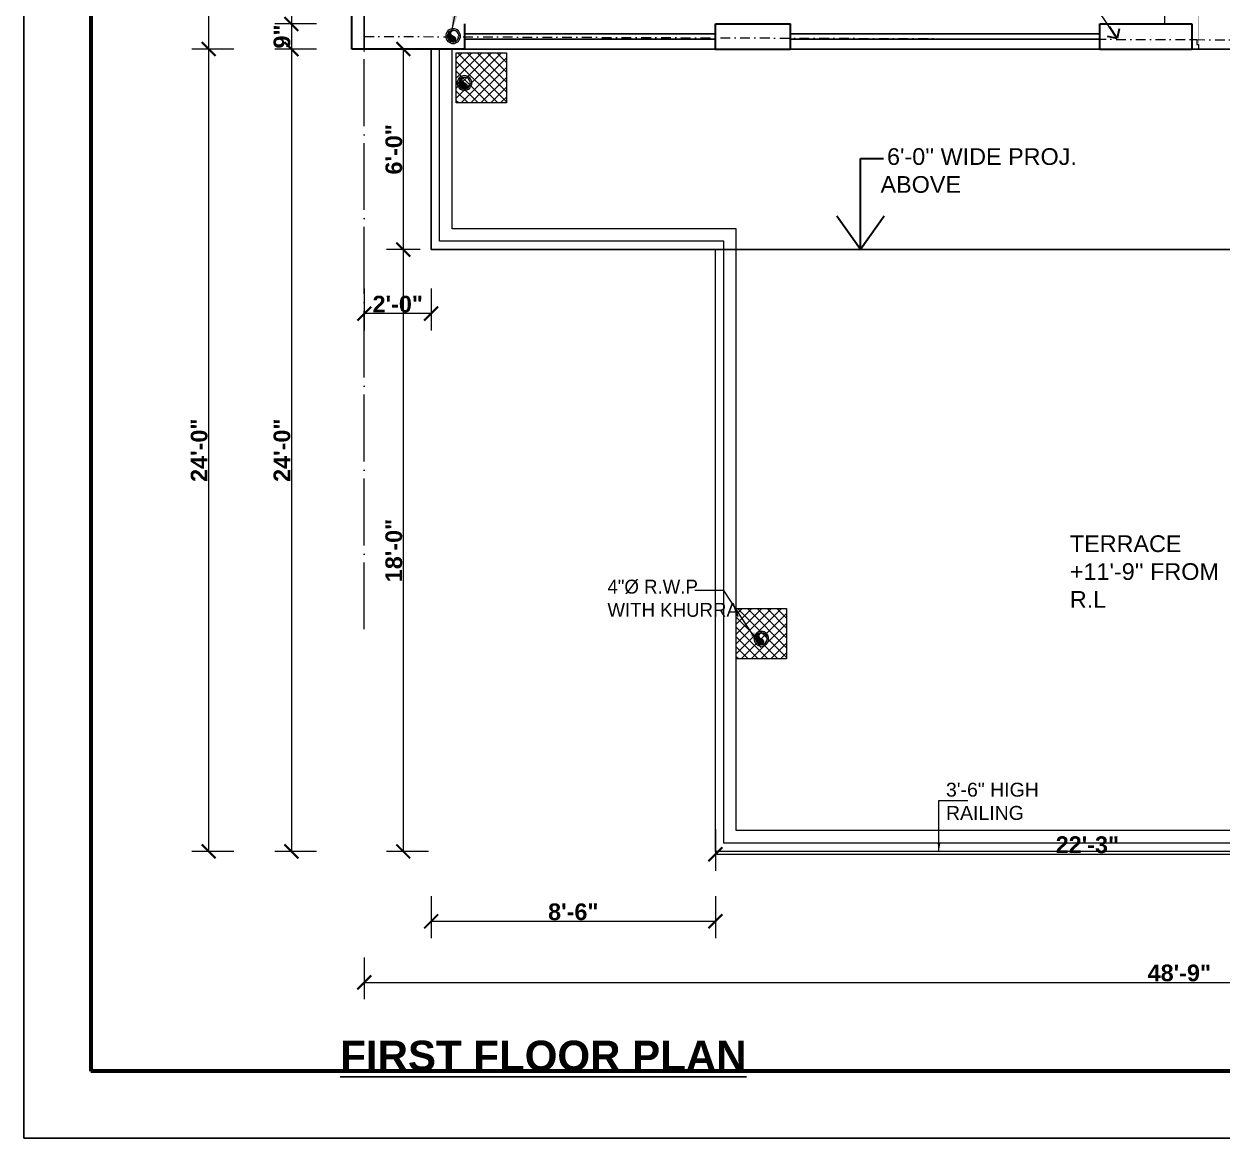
# Model space of a CAD drawing. Header units: feet. Extents: x 18471 to 30550, y -13540 to -11719.
# Drawn here: x 20520.5 to 20950.5, y -13379.5 to -12979.7 of the extents above; entities that cross this region are included whole.
import ezdxf

# ---------------------------------------------------------------- set-up
doc = ezdxf.new("R2010")
doc.units = ezdxf.units.FT
doc.header["$MEASUREMENT"] = 0
doc.header["$PDMODE"] = 2
for name, pattern in [('ACAD_ISO03W100', [30, 12, -18]), ('ACAD_ISO04W100', [30, 24, -3, 0, -3]), ('DASHDOT', [1, 0.5, -0.25, 0, -0.25]), ('DASHED', [0.75, 0.5, -0.25])]:
    doc.linetypes.add(name, pattern=pattern)
doc.layers.get('0').update_dxf_attribs({"lineweight": 30})
for name, color, linetype, lineweight in [('BEAM', 3, 'Continuous', 15), ('center line', 253, 'ACAD_ISO04W100', 5), ('DIM', 7, 'Continuous', 18), ('DOOR', 32, 'Continuous', 13), ('HATCH', 9, 'Continuous', 20), ('P-SOIL', 6, 'Continuous', 18), ('PLANTERS', 58, 'Continuous', 13), ('PROJ', 30, 'ACAD_ISO03W100', 13), ('pub health ser', 22, 'Continuous', 30), ('SANTRY TEXT', 174, 'Continuous', 9), ('SPECS', 7, 'Continuous', 13), ('TEXT', 7, 'Continuous', 30), ('WALL', 10, 'Continuous', 30)]:
    doc.layers.add(name, color=color, linetype=linetype, lineweight=lineweight)
doc.layers.add('BLK_1_FLR_1_BLT_UP_AREA', color=25, linetype='Continuous', true_color=0x995f4c, plot=False)
for name, color, linetype in [('BLK_1_FLR_1_CHAJJA', 7, 'Continuous'), ('Text F.F', 7, 'Continuous'), ('W2', 173, 'Continuous')]:
    doc.layers.add(name, color=color, linetype=linetype)
doc.styles.add('AR. TEXT 01', font='arialbd.ttf')
doc.styles.add('DIM TEXT', font='GOTHIC.TTF', dxfattribs={"height": 5})
doc.styles.add('PLUMBING', font='gbeitc.shx', dxfattribs={"height": 550})
doc.styles.get("Standard").update_dxf_attribs({"font": 'ARIALN.TTF'})
doc.styles.add('TEX02', font='GARA.TTF')
doc.dimstyles.new('DIM 50', dxfattribs={"dimtxt": 6, "dimasz": 3, "dimexe": 6, "dimexo": 4, "dimgap": 0.3125, "dimtad": 1, "dimzin": 3, "dimdsep": 46, "dimlunit": 4, "dimtxsty": 'AR. TEXT 01', "dimblk": 'DOT', "dimcen": 0.09, "dimclrd": 5, "dimclre": 5, "dimclrt": 5, "dimazin": 0, "dimtfac": 0.8, "dimtofl": 0, "dimtmove": 1, "dimatfit": 3, "dimfxl": 6, "dimfxlon": 1, "dimfrac": 1, "dimtolj": 1, "dimtzin": 0, "dimlwd": -1, "dimlwe": -1, "dimarcsym": 1})
doc.dimstyles.new('DIM STYLE', dxfattribs={"dimtxt": 5, "dimasz": 3, "dimexe": 0, "dimexo": 0, "dimgap": 1.5, "dimtad": 1, "dimdec": 4, "dimzin": 3, "dimdsep": 46, "dimlunit": 4, "dimtxsty": 'DIM TEXT', "dimblk": 'ARCHTICK', "dimcen": 0, "dimdle": 1, "dimclrd": 256, "dimclre": 253, "dimclrt": 256, "dimadec": 0, "dimazin": 0, "dimtfac": 0.75, "dimtdec": 4, "dimtofl": 0, "dimtmove": 1, "dimatfit": 3, "dimfxl": 1, "dimfrac": 1, "dimtolj": 1, "dimtzin": 0, "dimlwd": -1, "dimlwe": -1, "dimarcsym": 0})
doc.dimstyles.new('STANDARD$7', dxfattribs={"dimtxt": 400, "dimasz": 400, "dimexe": 50, "dimexo": 0, "dimgap": 100, "dimtad": 0, "dimdec": 0, "dimzin": 0, "dimdsep": 46, "dimtxsty": 'PLUMBING', "dimcen": 0, "dimdle": 50, "dimse1": 1, "dimse2": 1, "dimclrd": 256, "dimclre": 63, "dimclrt": 256, "dimadec": 0, "dimazin": 0, "dimtfac": 1, "dimtdec": 0, "dimtofl": 0, "dimtmove": 0, "dimatfit": 3, "dimldrblk": 'OPEN90', "dimfxl": 1, "dimtolj": 1, "dimtzin": 0, "dimlwd": -1, "dimlwe": -1, "dimarcsym": 0})

# ---------------------------------------------------------------- blocks, each defined once
blk = doc.blocks.new('_Dot')
at = {"color": 0, "linetype": 'ByBlock', "lineweight": -2}
blk.add_line((-0.5, 0), (-1, 0), dxfattribs=at)
at = {"color": 0, "linetype": 'ByBlock', "const_width": 0.5}
blk.add_lwpolyline([(-0.25, 0, 1), (0.25, 0, 1)], format="xyb", close=True, dxfattribs=at)
blk = doc.blocks.new('_ArchTick')
at = {"color": 0, "linetype": 'ByBlock', "const_width": 0.15}
blk.add_lwpolyline([(-0.5, -0.5), (0.5, 0.5)], dxfattribs=at)
blk = doc.blocks.new('*D145')
at = {"layer": 'Defpoints', "color": 0, "ltscale": 5, "transparency": 16777216}
for p in [(20665.18114544764, -12790.65837287998), (20616.53143201223, -12979.65837288002), (20678.68114544761, -12979.65837288002)]:
    blk.add_point(p, dxfattribs=at)
at = {"layer": 'DIM', "ltscale": 5, "transparency": 16777216}
for p, q in [((20625.53143201223, -12790.65837287998), (20610.53143201223, -12790.65837287998)), ((20616.53143201223, -12790.65837287998), (20616.53143201223, -12979.65837288002)), ((20625.53143201223, -12979.65837288002), (20610.53143201223, -12979.65837288002))]:
    blk.add_line(p, q, dxfattribs=at)
at = {"layer": 'DIM', "ltscale": 5, "transparency": 16777216, "xscale": 5, "yscale": 5, "zscale": 5}
for p, rotation in [((20616.53143201223, -12790.65837287998), 90), ((20616.53143201223, -12979.65837288002), 270)]:
    blk.add_blockref('_ArchTick', p, dxfattribs=dict(at, rotation=rotation))
at = {"layer": 'DIM', "ltscale": 5, "transparency": 16777216, "insert": (20613.15344770117, -12885.15837288), "char_height": 6, "attachment_point": 5, "rotation": 90, "style": 'AR. TEXT 01'}
blk.add_mtext('\\A1;15\'-9"', dxfattribs=at)
blk = doc.blocks.new('*D146')
at = {"layer": 'Defpoints', "color": 0, "ltscale": 5, "transparency": 16777216}
for p in [(20678.68114544761, -12979.65837288002), (20616.53143201227, -12988.65837288003), (20666.68114544764, -12988.65837288003)]:
    blk.add_point(p, dxfattribs=at)
at = {"layer": 'DIM', "ltscale": 5, "transparency": 16777216}
for p, q in [((20625.53143201228, -12979.65837288002), (20610.53143201228, -12979.65837288002)), ((20616.53143201227, -12979.65837288002), (20616.53143201227, -12988.65837288003)), ((20625.53143201228, -12988.65837288003), (20610.53143201228, -12988.65837288003))]:
    blk.add_line(p, q, dxfattribs=at)
at = {"layer": 'DIM', "ltscale": 5, "transparency": 16777216, "xscale": 5, "yscale": 5, "zscale": 5}
for p, rotation in [((20616.53143201227, -12979.65837288002), 90), ((20616.53143201227, -12988.65837288003), 270)]:
    blk.add_blockref('_ArchTick', p, dxfattribs=dict(at, rotation=rotation))
at = {"layer": 'DIM', "ltscale": 5, "transparency": 16777216, "insert": (20613.15344770122, -12984.15837288003), "char_height": 6, "attachment_point": 5, "rotation": 90, "style": 'AR. TEXT 01'}
blk.add_mtext('\\A1;9"', dxfattribs=at)
blk = doc.blocks.new('*D147')
at = {"layer": 'Defpoints', "color": 0, "ltscale": 5, "transparency": 16777216}
for p in [(20666.68114544764, -12988.65837288003), (20616.53143201235, -13276.6583728801), (20768.68114544764, -13276.6583728801)]:
    blk.add_point(p, dxfattribs=at)
at = {"layer": 'DIM', "ltscale": 5, "transparency": 16777216}
for p, q in [((20625.53143201235, -12988.65837288003), (20610.53143201235, -12988.65837288003)), ((20616.53143201235, -12988.65837288003), (20616.53143201235, -13276.6583728801)), ((20625.53143201235, -13276.6583728801), (20610.53143201235, -13276.6583728801))]:
    blk.add_line(p, q, dxfattribs=at)
at = {"layer": 'DIM', "ltscale": 5, "transparency": 16777216, "xscale": 5, "yscale": 5, "zscale": 5}
for p, rotation in [((20616.53143201235, -12988.65837288003), 90), ((20616.53143201235, -13276.6583728801), 270)]:
    blk.add_blockref('_ArchTick', p, dxfattribs=dict(at, rotation=rotation))
at = {"layer": 'DIM', "ltscale": 5, "transparency": 16777216, "insert": (20613.15549408601, -13132.65837288007), "char_height": 6, "attachment_point": 5, "rotation": 90, "style": 'AR. TEXT 01'}
blk.add_mtext('\\A1;24\'-0"', dxfattribs=at)
blk = doc.blocks.new('*D162')
at = {"layer": 'Defpoints', "color": 0, "ltscale": 5, "transparency": 16777216}
for p in [(20668.68114544765, -12565.65837287716), (20586.81777401284, -12988.65837288003), (20638.18114544763, -12988.65837288003)]:
    blk.add_point(p, dxfattribs=at)
at = {"layer": 'DIM', "ltscale": 5, "transparency": 16777216}
for p, q in [((20595.81777401284, -12565.65837287716), (20580.81777401284, -12565.65837287716)), ((20586.81777401284, -12565.65837287716), (20586.81777401284, -12988.65837288003)), ((20595.81777401284, -12988.65837288003), (20580.81777401284, -12988.65837288003))]:
    blk.add_line(p, q, dxfattribs=at)
at = {"layer": 'DIM', "ltscale": 5, "transparency": 16777216, "xscale": 5, "yscale": 5, "zscale": 5}
for p, rotation in [((20586.81777401284, -12565.65837287716), 90), ((20586.81777401284, -12988.65837288003), 270)]:
    blk.add_blockref('_ArchTick', p, dxfattribs=dict(at, rotation=rotation))
at = {"layer": 'DIM', "ltscale": 5, "transparency": 16777216, "insert": (20583.4418360865, -12777.1583728786), "char_height": 6, "attachment_point": 5, "rotation": 90, "style": 'AR. TEXT 01'}
blk.add_mtext('\\A1;35\'-3"', dxfattribs=at)
blk = doc.blocks.new('*D163')
at = {"layer": 'Defpoints', "color": 0, "ltscale": 5, "transparency": 16777216}
for p in [(20638.18114544763, -12988.65837288003), (20586.81777401296, -13276.6583728801), (20768.68114544764, -13276.6583728801)]:
    blk.add_point(p, dxfattribs=at)
at = {"layer": 'DIM', "ltscale": 5, "transparency": 16777216}
for p, q in [((20595.81777401296, -12988.65837288003), (20580.81777401296, -12988.65837288003)), ((20586.81777401296, -12988.65837288003), (20586.81777401296, -13276.6583728801)), ((20595.81777401296, -13276.6583728801), (20580.81777401296, -13276.6583728801))]:
    blk.add_line(p, q, dxfattribs=at)
at = {"layer": 'DIM', "ltscale": 5, "transparency": 16777216, "xscale": 5, "yscale": 5, "zscale": 5}
for p, rotation in [((20586.81777401296, -12988.65837288003), 90), ((20586.81777401296, -13276.6583728801), 270)]:
    blk.add_blockref('_ArchTick', p, dxfattribs=dict(at, rotation=rotation))
at = {"layer": 'DIM', "ltscale": 5, "transparency": 16777216, "insert": (20583.44183608662, -13132.65837288007), "char_height": 6, "attachment_point": 5, "rotation": 90, "style": 'AR. TEXT 01'}
blk.add_mtext('\\A1;24\'-0"', dxfattribs=at)
blk = doc.blocks.new('A$Cb508cf72')
at = {"layer": 'DOOR'}
for points in [[(1.593954704861969, 31.97784954943927), (1.593954704861969, 33.65484954940621), (2.1666480381682, 33.65484954940621), (2.1666480381682, 35.22784954936651), (-1.86284451e-05, 35.22784954936651), (-1.86284451e-05, 31.97784954943927), (1.593954704861969, 31.97784954943927)], [(37.4060080396448, 31.97784954943927), (37.4060080396448, 33.65484954940621), (36.83331470633857, 33.65484954940621), (36.83331470633857, 35.22784954936651), (38.99998137295188, 35.22784954936651), (38.99998137295188, 31.97784954943927), (37.4060080396448, 31.97784954943927)]]:
    blk.add_lwpolyline(points, dxfattribs=at)
at = {"layer": 'DOOR', "const_width": 0.03635174400107}
blk.add_lwpolyline([(37.11966137299896, 33.65484954940621, -0.38341128429114), (1.68249406036921, 0.01781754833064, -0.4142135623731)], format="xyb", dxfattribs=at)
blk.add_lwpolyline([(1.68249406036921, 0.01781754833064), (1.68249406036921, 33.34024954930646), (2.19304287509294, 33.34024954930646), (2.19304287509294, 0.01781754833064)], dxfattribs=at)
blk = doc.blocks.new('*D179')
at = {"layer": 'Defpoints', "color": 0, "transparency": 16777216}
for p in [(20666.68114544763, -13060.65837288005), (20768.68114544762, -13179.80381977889), (20768.68114544762, -13301.74326189263)]:
    blk.add_point(p, dxfattribs=at)
at = {"layer": 'DIM', "ltscale": 5, "transparency": 16777216}
for p, q in [((20666.68114544763, -13292.74326189263), (20666.68114544763, -13307.74326189263)), ((20768.68114544762, -13292.74326189263), (20768.68114544762, -13307.74326189263)), ((20666.68114544763, -13301.74326189263), (20768.68114544762, -13301.74326189263))]:
    blk.add_line(p, q, dxfattribs=at)
at = {"layer": 'DIM', "transparency": 16777216, "xscale": 5, "yscale": 5, "zscale": 5, "rotation": 180}
blk.add_blockref('_ArchTick', (20666.68114544763, -13301.74326189263), dxfattribs=at)
at = {"layer": 'DIM', "transparency": 16777216, "xscale": 5, "yscale": 5, "zscale": 5}
blk.add_blockref('_ArchTick', (20768.68114544762, -13301.74326189263), dxfattribs=at)
at = {"layer": 'DIM', "transparency": 16777216, "insert": (20717.68114544763, -13298.36476189263), "char_height": 6, "attachment_point": 5, "style": 'AR. TEXT 01'}
blk.add_mtext('\\A1;8\'-6"', dxfattribs=at)
blk = doc.blocks.new('*D180')
at = {"layer": 'Defpoints', "color": 0, "ltscale": 5, "transparency": 16777216}
for p in [(21035.68114544762, -13200.15837288), (20768.68114544762, -13204.30381977887), (21035.68114544762, -13277.65234005722)]:
    blk.add_point(p, dxfattribs=at)
at = {"layer": 'DIM', "ltscale": 5, "transparency": 16777216}
for p, q in [((20768.68114544762, -13268.65234005722), (20768.68114544762, -13283.65234005722)), ((21035.68114544762, -13268.65234005722), (21035.68114544762, -13283.65234005722)), ((20768.68114544762, -13277.65234005722), (21035.68114544762, -13277.65234005722))]:
    blk.add_line(p, q, dxfattribs=at)
at = {"layer": 'DIM', "ltscale": 5, "transparency": 16777216, "xscale": 5, "yscale": 5, "zscale": 5, "rotation": 180}
blk.add_blockref('_ArchTick', (20768.68114544762, -13277.65234005722), dxfattribs=at)
at = {"layer": 'DIM', "ltscale": 5, "transparency": 16777216, "xscale": 5, "yscale": 5, "zscale": 5}
blk.add_blockref('_ArchTick', (21035.68114544762, -13277.65234005722), dxfattribs=at)
at = {"layer": 'DIM', "ltscale": 5, "transparency": 16777216, "insert": (20902.18114544762, -13274.27640213089), "char_height": 6, "attachment_point": 5, "style": 'AR. TEXT 01'}
blk.add_mtext('\\A1;22\'-3"', dxfattribs=at)
blk = doc.blocks.new('*D182')
at = {"layer": 'Defpoints', "color": 0, "transparency": 16777216}
for p in [(21227.68114544762, -13007.15837288003), (20642.68114544762, -13046.0917426785), (21227.68114544762, -13323.68223995567)]:
    blk.add_point(p, dxfattribs=at)
at = {"layer": 'DIM', "ltscale": 5, "transparency": 16777216}
for p, q in [((20642.68114544762, -13314.68223995567), (20642.68114544762, -13329.68223995567)), ((21227.68114544762, -13314.68223995567), (21227.68114544762, -13329.68223995567)), ((20642.68114544762, -13323.68223995567), (21227.68114544762, -13323.68223995567))]:
    blk.add_line(p, q, dxfattribs=at)
at = {"layer": 'DIM', "transparency": 16777216, "xscale": 5, "yscale": 5, "zscale": 5, "rotation": 180}
blk.add_blockref('_ArchTick', (20642.68114544762, -13323.68223995567), dxfattribs=at)
at = {"layer": 'DIM', "transparency": 16777216, "xscale": 5, "yscale": 5, "zscale": 5}
blk.add_blockref('_ArchTick', (21227.68114544762, -13323.68223995567), dxfattribs=at)
at = {"layer": 'DIM', "transparency": 16777216, "insert": (20935.18114544762, -13320.30373995567), "char_height": 6, "attachment_point": 5, "style": 'AR. TEXT 01'}
blk.add_mtext('\\A1;48\'-9"', dxfattribs=at)
blk = doc.blocks.new('RWP')
at = {"layer": 'P-SOIL'}
h = blk.add_hatch(color=7, dxfattribs=at)
edge = h.paths.add_edge_path()
edge.add_ellipse((-58225.88443678952, -118219.5594493906), major_axis=(1.494147372830069, 1.494147372830069), ratio=0.9999999999971358, start_angle=35.6182046845361, end_angle=125.618203281105)
edge.add_ellipse((-58225.88443678952, -118219.5594493906), major_axis=(1.494147372827425, 1.494147372827423), ratio=0.9999999999948398, start_angle=125.618203281105, end_angle=215.6182018617833)
edge.add_ellipse((-58226.11501198305, -118220.5921985362), major_axis=(0.7482431835796156, 0.7482431835796152), ratio=0.9999999999816468, start_angle=218.8220523718932, end_angle=392.4143515007202)
edge.add_ellipse((-58225.65386160055, -118218.5267002386), major_axis=(-0.7482431836025633, 0.7482431836025631), ratio=0.9999999999430152, start_angle=-51.1779422807781, end_angle=122.41435150089211, ccw=False)
at = {"layer": 'P-SOIL', "color": 7, "extrusion": (0, 0, -1)}
for centre, major_axis, ratio, start_param, end_param in [((-58225.88443678952, -118219.5594493906), (1.867684216040422, 1.867684216040422), 0.99999999999517, 3.926990816989658, 10.21017612416924), ((-58225.88443678952, -118219.5594493906), (-1.494147372831555, 1.494147372831555), 0.9999999999934598, 5.497787143778865, 11.78097245095845), ((-58226.11501198302, -118220.5921985362), (-0.7482431836144129, 0.7482431836144129), 0.9999999999042399, 1.005059168248902, 4.258487346123779)]:
    blk.add_ellipse(centre, major_axis=major_axis, ratio=ratio, start_param=start_param, end_param=end_param, dxfattribs=at)
at = {"layer": 'P-SOIL', "color": 7, "extrusion": (0, 0, -0.9999999999999998)}
blk.add_ellipse((-58225.65386160053, -118218.5267002386), major_axis=(0.7482431836246272, 0.7482431836246272), ratio=0.99999999987498, start_param=2.575855494946888, end_param=5.829283672833697, dxfattribs=at)
blk = doc.blocks.new('*D213')
at = {"layer": 'Defpoints', "color": 0, "ltscale": 5, "transparency": 16777216}
for p in [(20642.68114544762, -13060.65837288006), (20666.68114544763, -13060.65837288005), (20642.68114544762, -13083.62648812213)]:
    blk.add_point(p, dxfattribs=at)
at = {"layer": 'DIM', "ltscale": 5, "transparency": 16777216}
for p, q in [((20642.68114544762, -13074.62648812213), (20642.68114544762, -13089.62648812213)), ((20666.68114544763, -13074.62648812213), (20666.68114544763, -13089.62648812213)), ((20666.68114544763, -13083.62648812213), (20642.68114544762, -13083.62648812213))]:
    blk.add_line(p, q, dxfattribs=at)
at = {"layer": 'DIM', "ltscale": 5, "transparency": 16777216, "xscale": 5, "yscale": 5, "zscale": 5, "rotation": 180}
blk.add_blockref('_ArchTick', (20642.68114544762, -13083.62648812213), dxfattribs=at)
at = {"layer": 'DIM', "ltscale": 5, "transparency": 16777216, "xscale": 5, "yscale": 5, "zscale": 5}
blk.add_blockref('_ArchTick', (20666.68114544763, -13083.62648812213), dxfattribs=at)
at = {"layer": 'DIM', "ltscale": 5, "transparency": 16777216, "insert": (20654.68114544763, -13080.2505501958), "char_height": 6, "attachment_point": 5, "style": 'AR. TEXT 01'}
blk.add_mtext('\\A1;2\'-0"', dxfattribs=at)
blk = doc.blocks.new('*D214')
at = {"layer": 'Defpoints', "color": 0, "transparency": 16777216}
for p in [(20666.68114544763, -12988.65837288002), (20656.67198331982, -13060.65837288005), (20666.68114544763, -13060.65837288005)]:
    blk.add_point(p, dxfattribs=at)
at = {"layer": 'DIM', "ltscale": 5, "transparency": 16777216}
for p, q in [((20662.68114544763, -12988.65837288002), (20650.67198331982, -12988.65837288002)), ((20656.67198331982, -12988.65837288002), (20656.67198331982, -13060.65837288005)), ((20662.68114544763, -13060.65837288005), (20650.67198331982, -13060.65837288005))]:
    blk.add_line(p, q, dxfattribs=at)
at = {"layer": 'DIM', "transparency": 16777216, "xscale": 5, "yscale": 5, "zscale": 5}
for p, rotation in [((20656.67198331982, -12988.65837288002), 90), ((20656.67198331982, -13060.65837288005), 270)]:
    blk.add_blockref('_ArchTick', p, dxfattribs=dict(at, rotation=rotation))
at = {"layer": 'DIM', "transparency": 16777216, "insert": (20653.29948331982, -13024.65837288003), "char_height": 6, "attachment_point": 5, "rotation": 90, "style": 'AR. TEXT 01'}
blk.add_mtext('\\A1;6\'-0"', dxfattribs=at)
blk = doc.blocks.new('*D215')
at = {"layer": 'Defpoints', "color": 0, "transparency": 16777216}
for p in [(20666.68114544763, -13060.65837288005), (20656.67198331985, -13276.65837288009), (20768.68114544763, -13276.65837288009)]:
    blk.add_point(p, dxfattribs=at)
at = {"layer": 'DIM', "ltscale": 5, "transparency": 16777216}
for p, q in [((20662.68114544763, -13060.65837288005), (20650.67198331985, -13060.65837288005)), ((20656.67198331985, -13060.65837288005), (20656.67198331985, -13276.65837288009)), ((20665.67198331985, -13276.65837288009), (20650.67198331985, -13276.65837288009))]:
    blk.add_line(p, q, dxfattribs=at)
at = {"layer": 'DIM', "transparency": 16777216, "xscale": 5, "yscale": 5, "zscale": 5}
for p, rotation in [((20656.67198331985, -13060.65837288005), 90), ((20656.67198331985, -13276.65837288009), 270)]:
    blk.add_blockref('_ArchTick', p, dxfattribs=dict(at, rotation=rotation))
at = {"layer": 'DIM', "transparency": 16777216, "insert": (20653.29348331985, -13168.65837288007), "char_height": 6, "attachment_point": 5, "rotation": 90, "style": 'AR. TEXT 01'}
blk.add_mtext('\\A1;18\'-0"', dxfattribs=at)
blk = doc.blocks.new('_Open90')
at = {"color": 0, "linetype": 'ByBlock', "lineweight": -2}
for p, q in [((0, 0), (-1, 0)), ((-0.5, 0.5), (0, 0)), ((0, 0), (-0.5, -0.5))]:
    blk.add_line(p, q, dxfattribs=at)
blk = doc.blocks.new('A$C3772fbca')
at = {"layer": 'BEAM', "linetype": 'DASHDOT', "ltscale": 7}
for p, q in [((287.2499972375081, 215.7482515032025), (287.2499972375081, 630.0000007659837)), ((-2.76246959e-06, 211.5267795452949), (584.9999972375012, 209.250000766009))]:
    blk.add_line(p, q, dxfattribs=at)
at = {"layer": 'BEAM', "ltscale": 25}
blk.add_leader([(270.1922251793808, 210.7860402408222), (257.8736290300517, 229.1432451754479), (251.3805892534807, 229.1586092903997)], dimstyle='STANDARD$7', override={"dimasz": 5}, dxfattribs=at)

msp = doc.modelspace()

# ---------------------------------------------------------------- hatches: boundary and pattern name
at = {"layer": 'pub health ser', "lineweight": 0, "true_color": 0x939598}
h = msp.add_hatch(dxfattribs=at)
h.set_pattern_fill('ANSI37', color=252, scale=20, angle=-90.00000000000001, style=0)
h.set_pattern_definition([(-45.00000000000006, (-3007.60608260307, 46031.36108055559), (1.767766952966369, 1.767766952966367), []), (44.99999999999995, (-3007.60608260307, 46031.36108055559), (-1.767766952966367, 1.767766952966369), [])])
h.paths.add_polyline_path([(20693.6825994931, -13008.02425837953), (20693.68259949312, -12990.02425837953), (20675.68259949312, -12990.02425837951), (20675.68259949312, -13008.02425837951)])
edge = h.paths.add_edge_path(flags=16)
edge.add_ellipse((20684.00704668276, -12998.46228535008), major_axis=(0.7482431836542677, 0.7482431836542677), ratio=0.999999999800657, start_angle=51.17794786418325, end_angle=63.99335204062713)
edge.add_ellipse((20684.23762187628, -12999.49503449566), major_axis=(1.494147372824954, 1.494147372824954), ratio=1, start_angle=54.38179825586201, end_angle=60.789499034851985, ccw=False)
h = msp.add_hatch(dxfattribs=at)
h.set_pattern_fill('ANSI37', color=252, scale=20, angle=-90.00000000000001, style=0)
h.set_pattern_definition([(-45.00000000000006, (-2907.10608260307, 45831.86108055556), (1.767766952966369, 1.767766952966367), []), (44.99999999999995, (-2907.10608260307, 45831.86108055556), (-1.767766952966367, 1.767766952966369), [])])
h.paths.add_polyline_path([(20794.1825994931, -13207.52425837953), (20794.18259949312, -13189.52425837953), (20776.18259949312, -13189.52425837951), (20776.18259949312, -13207.52425837951)])
edge = h.paths.add_edge_path(flags=16)
edge.add_ellipse((20784.50704668276, -13197.96228535008), major_axis=(0.7482431836542677, 0.7482431836542677), ratio=0.999999999800657, start_angle=51.17794786418325, end_angle=63.99335204062713)
edge.add_ellipse((20784.73762187628, -13198.99503449566), major_axis=(1.494147372824954, 1.494147372824954), ratio=1, start_angle=54.38179825586201, end_angle=60.789499034851985, ccw=False)

# ---------------------------------------------------------------- linework, layer by layer
at = {"color": 3, "lineweight": 25}
for q in [(20520.54321050065, -11849.53159030595), (22380.54321050065, -13379.53022394625)]:
    msp.add_line((20520.54321050065, -13379.53022394625), q, dxfattribs=at)
at = {"layer": 'BLK_1_FLR_1_BLT_UP_AREA', "color": 25, "elevation": 0.02260156391333}
msp.add_lwpolyline([(20642.68114544762, -12565.65837287717), (21001.18114544762, -12565.65837287717), (21001.18114544757, -12520.65837288002), (21227.68114544762, -12520.65837288002), (21227.68114544609, -12988.65837288002), (21155.68114544763, -12988.65837288003), (21155.68114544762, -13204.65837288005), (21035.68114544762, -13204.65837288003), (21035.68114544762, -12988.65837288003), (20642.68114544762, -12988.65837288002), (20642.68114544762, -12565.65837287717)], dxfattribs=at)
at = {"layer": 'BLK_1_FLR_1_CHAJJA', "elevation": 0.02260156391333}
msp.add_lwpolyline([(20666.68114544763, -13060.65837288005), (21035.68114544762, -13060.65837288005), (21035.68114544762, -12988.65837288003), (20666.68114544763, -12988.65837288003)], close=True, dxfattribs=at)
at = {"layer": 'center line'}
msp.add_line((20642.68114544762, -13196.91266858141, 0.02260156391333), (20642.68114544762, -12494.99666602638, 0.02260156391333), dxfattribs=at)
at = {"layer": 'PLANTERS', "ltscale": 15}
msp.add_line((20666.68114544763, -13060.65837288005, 0.02260156391333), (20666.68114544763, -12988.65837288003, 0.02260156391333), dxfattribs=at)
at = {"layer": 'PLANTERS', "ltscale": 15, "elevation": 0.02260156391333}
for points in [[(21152.68114544762, -13204.65837288005), (21152.68114544763, -13273.65837288005), (20771.68114544763, -13273.65837288009), (20771.68114544759, -13057.65837288005), (20669.68114544763, -13057.65837288005), (20669.68114544763, -12988.65837288003)], [(21148.18114544762, -13204.65837288005), (21148.18114544763, -13269.15837288005), (20776.18114544763, -13269.15837288009), (20776.18114544759, -13053.15837288005), (20674.18114544763, -13053.15837288005), (20674.18114544763, -12988.65837288003)], [(21155.68114544762, -13204.65837288005), (21155.68114544763, -13276.65837288005), (20768.68114544763, -13276.65837288009), (20768.68114544759, -13060.65837288005), (20666.68114544763, -13060.65837288005)]]:
    msp.add_lwpolyline(points, dxfattribs=at)
at = {"layer": 'PROJ', "linetype": 'DASHED', "ltscale": 15}
for p, q in [((20666.68114544763, -13060.65837288005, 0.02260156391333), (20666.68114544763, -12988.65837288003, 0.02260156391333)), ((21035.68114544762, -13060.65837288005, 0.02260156391333), (20666.68114544763, -13060.65837288005, 0.02260156391333))]:
    msp.add_line(p, q, dxfattribs=at)
at = {"layer": 'pub health ser', "color": 252, "lineweight": 0, "true_color": 0x939598, "elevation": 0.02260156391333}
for points in [[(20675.68259949312, -12990.02425837953), (20693.68259949312, -12990.02425837953), (20693.68259949312, -13008.02425837952), (20675.68259949312, -13008.02425837952)], [(20776.18259949312, -13189.52425837953), (20794.18259949312, -13189.52425837953), (20794.18259949312, -13207.52425837952), (20776.18259949312, -13207.52425837952)]]:
    msp.add_lwpolyline(points, close=True, dxfattribs=at)
at = {"layer": 'W2'}
for p, q in [((20678.6811454476, -12983.15837288002, 0.02260156391333), (20768.68114544762, -12983.15837288002, 0.02260156391333)), ((20795.68114544764, -12983.15837288002, 0.02260156391333), (20906.68114544766, -12983.15837288002, 0.02260156391333)), ((20678.6811454476, -12985.15837288002, 0.02260156391333), (20768.68114544762, -12985.15837288002, 0.02260156391333)), ((20768.68114544762, -12988.65837288002, 0.02260156391333), (20678.6811454476, -12988.65837288002, 0.02260156391333)), ((20795.68114544764, -12985.15837288002, 0.02260156391333), (20906.68114544766, -12985.15837288002, 0.02260156391333)), ((20906.68114544766, -12988.65837288002, 0.02260156391333), (20795.68114544764, -12988.65837288002, 0.02260156391333))]:
    msp.add_line(p, q, dxfattribs=at)
at = {"layer": 'WALL', "color": 35, "linetype": 'Continuous', "lineweight": 60}
for p in [(20544.54321050061, -11873.53159030595), (22356.54321050065, -13355.53022394625)]:
    msp.add_line(p, (20544.54321050065, -13355.53022394625), dxfattribs=at)
at = {"layer": 'WALL'}
for p, q in [((20638.18114544762, -12988.65837288003, 0.02260156391333), (20638.18114544762, -12565.65837287717, 0.02260156391333)), ((20678.6811454476, -12979.65837288002, 0.02260156391333), (20678.6811454476, -12988.65837288002, 0.02260156391333)), ((20768.68114544762, -12979.65837288005, 0.02260156391333), (20795.68114544762, -12979.65837288003, 0.02260156391333)), ((20768.68114544762, -12988.65837288003, 0.02260156391333), (20768.68114544762, -12979.65837288003, 0.02260156391333)), ((20795.68114544762, -12988.65837288003, 0.02260156391333), (20795.68114544762, -12979.65837288003, 0.02260156391333)), ((20906.68114544764, -12979.65837288003, 0.02260156391333), (20939.68114544759, -12979.65837288003, 0.02260156391333)), ((20906.68114544764, -12988.65837288003, 0.02260156391333), (20906.68114544764, -12979.65837288003, 0.02260156391333)), ((20939.68114544759, -12979.65837288003, 0.02260156391333), (20939.68114544759, -12988.65837288005, 0.02260156391333)), ((20678.6811454476, -12988.65837288002, 0.02260156391333), (20638.18114544762, -12988.65837288002, 0.02260156391333)), ((20768.68114544762, -12988.65837288003, 0.02260156391333), (20777.68114544762, -12988.65837288003, 0.02260156391333)), ((20777.68114544762, -12988.65837288003, 0.02260156391333), (20795.68114544762, -12988.65837288005, 0.02260156391333)), ((20777.68114544762, -12988.65837288003, 0.02260156391333), (20777.68114544762, -12988.65837288003, 0.02260156391333)), ((20906.68114544764, -12988.65837288003, 0.02260156391333), (20939.68114544759, -12988.65837288005, 0.02260156391333))]:
    msp.add_line(p, q, dxfattribs=at)

# ---------------------------------------------------------------- block references
at = {"ltscale": 5}
msp.add_blockref('A$C3772fbca', (20642.68114821013, -13195.65837364311, 0.02260156391333), dxfattribs=at)
at = {"layer": 'HATCH', "ltscale": 5, "xscale": -1.076923076885709, "yscale": 1.076923076885709, "zscale": 1.076923076885709, "rotation": 180}
msp.add_blockref('A$Cb508cf72', (20939.68116550899, -12950.84568875122, 0.02260156391333), dxfattribs=at)
at = {"layer": 'WALL'}
for p in [(78900.44643828495, 105235.5269634864, 0.02260156391333), (78904.52314258652, 105218.7310927931, 0.02260156391333), (79011.02314258652, 105019.2310927931, 0.02260156391333)]:
    msp.add_blockref('RWP', p, dxfattribs=at)

# ---------------------------------------------------------------- texts
at = {"layer": 'SANTRY TEXT', "color": 5, "ltscale": 25, "insert": (20729.93953715857, -13179.11585823138, 0.02260156391333), "char_height": 5, "width": 68.77202682150889, "attachment_point": 1, "style": 'DIM TEXT'}
msp.add_mtext('\\A1;4"%%C R.W.P\\PWITH KHURRA', dxfattribs=at)
at = {"layer": 'TEXT', "char_height": 6, "attachment_point": 1, "style": 'TEX02'}
for s, insert, width in [("\\A1;{\\fArial|b0|i0|c0|p34; 6'-0'' WIDE PROJ. ABOVE}", (20827.94174799606, -13024.25728356646, 0.02260156391333), 72.01010735483214), ("\\A1;{\\fArial|b0|i0|c0|p34;TERRACE\\P+11'-9'' FROM R.L}", (20895.8979283546, -13163.20455312595, 0.02260156391333), 63.03306711644836)]:
    msp.add_mtext(s, dxfattribs=dict(at, insert=insert, width=width))
at = {"layer": 'TEXT', "insert": (20851.43834373952, -13251.9948553227, 0.02260156391333), "char_height": 5, "width": 37.04403607775379, "attachment_point": 1}
msp.add_mtext('{\\fArial|b0|i0|c0|p34;3\'-6" HIGH \\PRAILING}', dxfattribs=at)
at = {"layer": 'Text F.F', "ltscale": 2, "insert": (20706.95866692937, -13355.53022394625, 0.02260156391333), "char_height": 9, "width": 324.8309128574328, "attachment_point": 8}
msp.add_mtext('\\A1;{\\fSwis721 LtEx BT|b1|i0|c0|p34;\\H1.2x;\\LFIRST FLOOR PLAN}', dxfattribs=at)

# ---------------------------------------------------------------- dimensions: what is measured, and where the dimension line sits
at = {"layer": 'DIM', "ltscale": 5}
for base, p1, p2, override, picture, middle in [((20586.81777401284, -12988.65837288003, 0.02260156391333), (20668.68114544764, -12565.65837287715, 0.02260156391333), (20638.18114544762, -12988.65837288002, 0.02260156391333), {"dimtxt": 6, "dimasz": 5, "dimblk": 'ArchTick', "dimclrd": 256, "dimclre": 256, "dimclrt": 256, "dimfxl": 9}, '*D162', (20583.4418360865, -12777.1583728786, 0.02260156391333)), ((20616.53143201223, -12979.65837288002, 0.02260156391333), (20665.18114544763, -12790.65837287997, 0.02260156391333), (20678.6811454476, -12979.65837288001, 0.02260156391333), {"dimtxt": 6, "dimasz": 5, "dimblk": 'ArchTick', "dimclrd": 256, "dimclre": 256, "dimclrt": 256, "dimfxl": 9}, '*D145', (20613.15344770117, -12885.15837288, 0.02260156391333)), ((20616.53143201227, -12988.65837288003, 0.02260156391333), (20678.6811454476, -12979.65837288002, 0.02260156391333), (20666.68114544763, -12988.65837288002, 0.02260156391333), {"dimtxt": 6, "dimasz": 5, "dimblk": 'ArchTick', "dimclrd": 256, "dimclre": 256, "dimclrt": 256, "dimfxl": 9}, '*D146', (20613.15344770122, -12984.15837288003, 0.02260156391333)), ((20586.81777401296, -13276.6583728801, 0.02260156391333), (20638.18114544762, -12988.65837288002, 0.02260156391333), (20768.68114544763, -13276.65837288009, 0.02260156391333), {"dimtxt": 6, "dimasz": 5, "dimblk": 'ArchTick', "dimclrd": 256, "dimclre": 256, "dimclrt": 256, "dimfxl": 9}, '*D163', (20583.44183608662, -13132.65837288007, 0.02260156391333)), ((20616.53143201235, -13276.6583728801, 0.02260156391333), (20666.68114544763, -12988.65837288002, 0.02260156391333), (20768.68114544763, -13276.65837288009, 0.02260156391333), {"dimtxt": 6, "dimasz": 5, "dimblk": 'ArchTick', "dimclrd": 256, "dimclre": 256, "dimclrt": 256, "dimfxl": 9}, '*D147', (20613.15549408601, -13132.65837288007, 0.02260156391333)), ((20656.67198331982, -13060.65837288005, 0.02260156391333), (20666.68114544763, -12988.65837288002, 0.02260156391333), (20666.68114544763, -13060.65837288005, 0.02260156391333), {"dimasz": 5, "dimblk": 'ArchTick', "dimclrd": 256, "dimclre": 256, "dimclrt": 256, "dimfxl": 9}, '*D214', (20653.29948331982, -13024.65837288003, 0.02260156391333)), ((20656.67198331985, -13276.65837288009, 0.02260156391333), (20666.68114544763, -13060.65837288005, 0.02260156391333), (20768.68114544763, -13276.65837288009, 0.02260156391333), {"dimasz": 5, "dimblk": 'ArchTick', "dimclrd": 256, "dimclre": 256, "dimclrt": 256, "dimfxl": 9}, '*D215', (20653.29348331985, -13168.65837288007, 0.02260156391333))]:
    dim = msp.add_linear_dim(base=base, p1=p1, p2=p2, angle=90, dimstyle='DIM 50', override=override, dxfattribs=at)
    dim.commit()
    dim.dimension.update_dxf_attribs({"geometry": picture, "text_midpoint": middle})
for base, p1, p2, override, picture, middle in [((21227.68114544762, -13323.68223995567, 0.02260156391333), (20642.68114544762, -13046.0917426785, 0.02260156391333), (21227.68114544762, -13007.15837288003, 0.02260156391333), {"dimtxt": 6, "dimasz": 5, "dimblk": 'ArchTick', "dimclrd": 256, "dimclre": 256, "dimclrt": 256, "dimfxl": 9}, '*D182', (20935.18114544762, -13320.30373995567, 0.02260156391333)), ((20642.68114544762, -13083.62648812213, 0.02260156391333), (20666.68114544763, -13060.65837288005, 0.02260156391333), (20642.68114544762, -13060.65837288006, 0.02260156391333), {"dimasz": 5, "dimblk": 'ArchTick', "dimclrd": 256, "dimclre": 256, "dimclrt": 256, "dimfxl": 9}, '*D213', (20654.68114544763, -13080.2505501958, 0.02260156391333)), ((20768.68114544762, -13301.74326189263, 0.02260156391333), (20666.68114544763, -13060.65837288005, 0.02260156391333), (20768.68114544762, -13179.80381977889, 0.02260156391333), {"dimtxt": 6, "dimasz": 5, "dimblk": 'ArchTick', "dimclrd": 256, "dimclre": 256, "dimclrt": 256, "dimfxl": 9}, '*D179', (20717.68114544763, -13298.36476189263, 0.02260156391333)), ((21035.68114544762, -13277.65234005722, 0.02260156391333), (20768.68114544762, -13204.30381977887, 0.02260156391333), (21035.68114544762, -13200.15837288, 0.02260156391333), {"dimtxt": 6, "dimasz": 5, "dimblk": 'ArchTick', "dimclrd": 256, "dimclre": 256, "dimclrt": 256, "dimfxl": 9}, '*D180', (20902.18114544762, -13274.27640213089, 0.02260156391333))]:
    dim = msp.add_linear_dim(base=base, p1=p1, p2=p2, dimstyle='DIM 50', override=override, dxfattribs=at)
    dim.commit()
    dim.dimension.update_dxf_attribs({"geometry": picture, "text_midpoint": middle})

# ---------------------------------------------------------------- leaders
at = {"layer": 'P-SOIL'}
for points in [[(20674.04433350088, -12982.25149356865, 0.02260156391333), (20678.448514539, -12960.81438522104, 0.02260156391333), (20688.45671322708, -12960.81438522104, 0.02260156391333)], [(20785.15257421733, -13203.4178982356, 0.02260156391333), (20771.71157374348, -13182.9898642476, 0.02260156391333), (20761.34175227791, -13182.9898642476, 0.02260156391333)]]:
    msp.add_leader(points, dimstyle='DIM 50', override={"dimasz": 6, "dimtad": 0}, dxfattribs=at)
at = {"layer": 'SPECS'}
msp.add_leader([(20848.90316078162, -13276.65837288008, 0.02260156391333), (20848.9031607816, -13258.40764404951, 0.02260156391333), (20859.26437634505, -13258.40764404951, 0.02260156391333)], dimstyle='DIM STYLE', override={"dimtad": 0}, dxfattribs=at)
at = {"layer": 'TEXT'}
msp.add_leader([(20820.78414923212, -13060.65837288005, 0.02260156391333), (20820.78414923212, -13027.93640758941, 0.02260156391333), (20828.97026058051, -13027.93640758941, 0.02260156391333)], dimstyle='DIM 50', override={"dimasz": 12, "dimtad": 0, "dimldrblk": 'Open90'}, dxfattribs=at)

doc.saveas('drawing.dxf')
